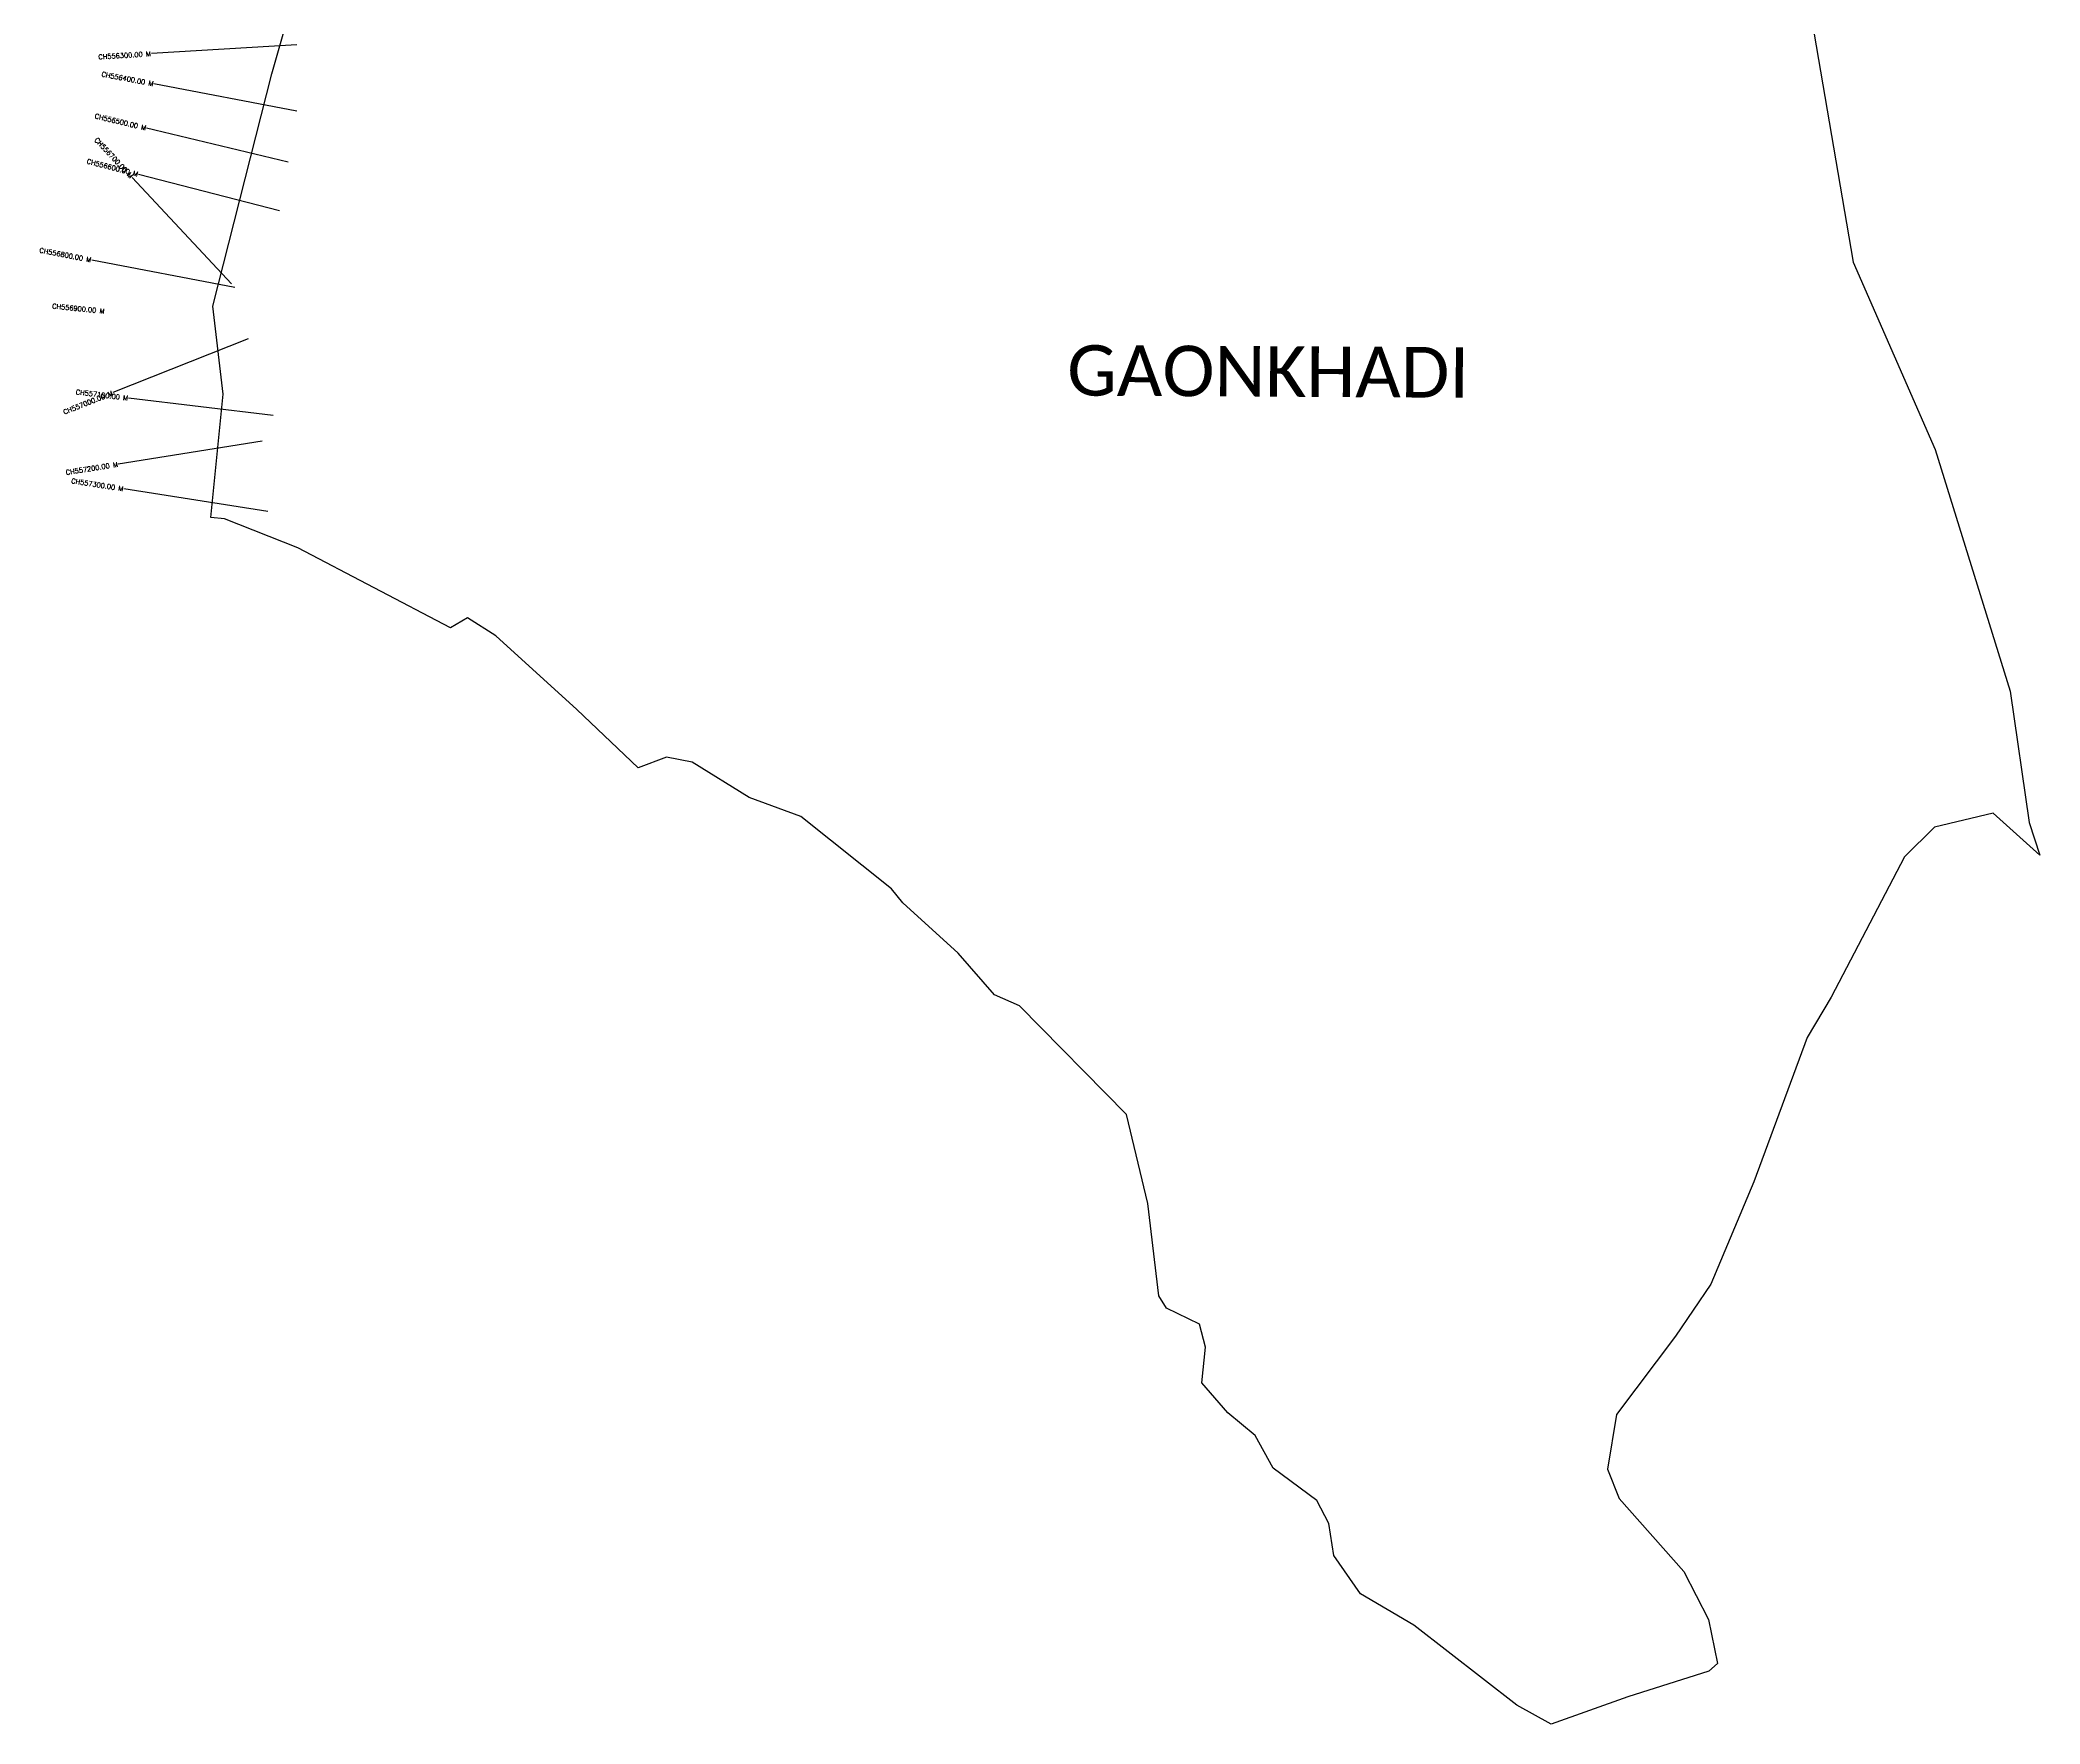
# Model space of a CAD drawing. Header units: metres. Extents: x 319310 to 323428, y 1852503 to 1859804.
# Drawn here: x 319310 to 323428, y 1852503 to 1855970 of the extents above; entities that cross this region are included whole.
import ezdxf
from ezdxf.enums import TextEntityAlignment as Align

# ---------------------------------------------------------------- set-up
doc = ezdxf.new("R2010")
doc.units = ezdxf.units.M
for name, color, linetype in [('CS', 134, 'Continuous'), ('CSMark', 6, 'Continuous'), ('village', 3, 'Continuous'), ('VILLAGE NAME', 250, 'Continuous')]:
    doc.layers.add(name, color=color, linetype=linetype)
doc.styles.get("Standard").update_dxf_attribs({"font": 'simplex.shx'})

msp = doc.modelspace()

# ---------------------------------------------------------------- linework, layer by layer
at = {"layer": 'CS'}
for p, q in [((319838.6, 1855960.7), (319539.1, 1855942.2)), ((319838.9, 1855824), (319544.2, 1855879.9)), ((319820.9, 1855719.1), (319529.1, 1855788.8)), ((319704.4, 1855468.2), (319499.4, 1855687.2)), ((319802.7, 1855618.3), (319512.3, 1855693.7)), ((319710.8, 1855460.9), (319416.2, 1855517.2)), ((319738.6, 1855355.2), (319459.9, 1855244.2)), ((319790, 1855197.5), (319492.1, 1855232.9)), ((319767.3, 1855144), (319471, 1855096.8)), ((319778.7, 1854999.3), (319482.4, 1855045.9))]:
    msp.add_line(p, q, dxfattribs=at)
at = {"layer": 'village', "color": 3, "true_color": 0x00ff00}
msp.add_polyline3d([(322864.2, 1856561.2, 0), (323043.3, 1855513.1, 0), (323212.5, 1855126.9, 0), (323366.5, 1854629.7, 0), (323405.7, 1854358.9, 0), (323428.1, 1854291.9, 0), (323331.9, 1854378.7, 0), (323211, 1854349.5, 0), (323148.8, 1854288.3, 0), (322997.9, 1853999.2, 0), (322948.9, 1853916.5, 0), (322839.1, 1853619.1, 0), (322750.2, 1853408.5, 0), (322677.6, 1853301.8, 0), (322555.8, 1853140.6, 0), (322537.4, 1853027.9, 0), (322561.7, 1852967.5, 0), (322695, 1852817.3, 0), (322745.7, 1852718.2, 0), (322763.8, 1852627.5, 0), (322746, 1852612.1, 0), (322579.5, 1852558.8, 0), (322421.4, 1852503, 0), (322350.7, 1852541.8, 0), (322138.4, 1852706.7, 0), (322029.2, 1852771.3, 0), (321973.8, 1852850.2, 0), (321963.7, 1852915.7, 0), (321938.7, 1852963.4, 0), (321848.8, 1853029.7, 0), (321812.2, 1853096.9, 0), (321755.7, 1853143.7, 0), (321702.1, 1853205.8, 0), (321709.9, 1853279.1, 0), (321697.4, 1853326.5, 0), (321629.6, 1853359.2, 0), (321613.8, 1853384.6, 0), (321590.9, 1853574.6, 0), (321546.9, 1853757.9, 0), (321326.5, 1853981.5, 0), (321275.4, 1854004.2, 0), (321200.4, 1854090.4, 0), (321086.3, 1854193.9, 0), (321062.9, 1854222.7, 0), (320876.7, 1854371.2, 0), (320770, 1854410.7, 0), (320652.5, 1854483.6, 0), (320600.1, 1854493.4, 0), (320541.3, 1854471.9, 0), (320415.1, 1854592.1, 0), (320248.2, 1854743.6, 0), (320189.7, 1854780.3, 0), (320154.9, 1854760.1, 0), (319840.5, 1854925, 0), (319689.8, 1854984.6, 0), (319661.8, 1854987, 0), (319686.8, 1855241.1, 0), (319665.7, 1855422.2, 0), (319787.2, 1855900.7, 0), (319908.5, 1856327.2, 0)], dxfattribs=at)

# ---------------------------------------------------------------- texts
at = {"layer": 'CSMark'}
for s, rotation, p in [('CH556300.00 M', 3.5507, (319538.2, 1855942.1)), ('CH556400.00 M', 349.2602, (319543.2, 1855880.1)), ('CH556500.00 M', 346.5766, (319528.2, 1855789)), ('CH556700.00 M', 313.1167, (319498.7, 1855687.9)), ('CH556600.00 M', 345.4555, (319511.3, 1855693.9)), ('CH556800.00 M', 349.1818, (319415.2, 1855517.4)), ('CH556900.00 M', 354.2857, (319442.7, 1855411.8)), ('CH557000.00 M', 21.7234, (319458.9, 1855243.8)), ('CH557100.00 M', 353.2258, (319491.1, 1855233)), ('CH557200.00 M', 9.0407, (319470, 1855096.7)), ('CH557300.00 M', 351.0515, (319481.4, 1855046.1))]:
    msp.add_text(s, height=10, rotation=rotation, dxfattribs=at).set_placement(p, align=Align.MIDDLE_RIGHT)
at = {"layer": 'VILLAGE NAME', "insert": (321425.2, 1855342.3), "char_height": 104.042, "attachment_point": 1, "rotation": 359.6762}
msp.add_mtext_dynamic_manual_height_columns('{\\fCalibri|b0|i0|c0|p34;GAONKHADI}', width=1335.183, gutter_width=520.2, heights=[0], dxfattribs=at)

doc.saveas('drawing.dxf')
